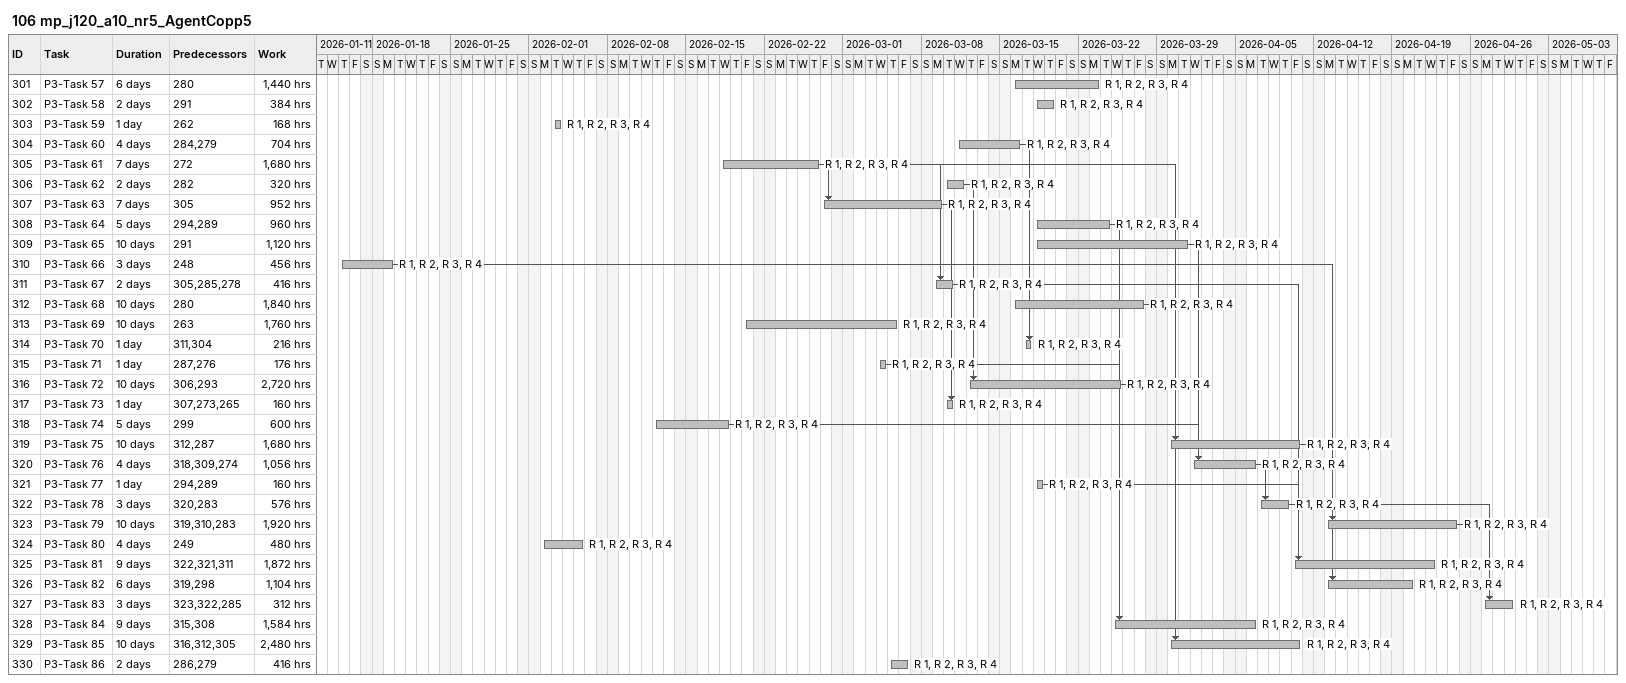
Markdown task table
106 mp_j120_a10_nr5_AgentCopp5

| ID | Task | Duration | Start | Finish | Predecessors | Resources | Work (h) |
|---|---|---|---|---|---|---|---|
| 301 | P3-Task 57 | 6d | 2026-03-16 | 2026-03-23 | 280 | R 1, R 2, R 3, R 4 | 1440 |
| 302 | P3-Task 58 | 2d | 2026-03-18 | 2026-03-19 | 291 | R 1, R 2, R 3, R 4 | 384 |
| 303 | P3-Task 59 | 1d | 2026-02-03 | 2026-02-03 | 262 | R 1, R 2, R 3, R 4 | 168 |
| 304 | P3-Task 60 | 4d | 2026-03-11 | 2026-03-16 | 284, 279 | R 1, R 2, R 3, R 4 | 704 |
| 305 | P3-Task 61 | 7d | 2026-02-18 | 2026-02-26 | 272 | R 1, R 2, R 3, R 4 | 1680 |
| 306 | P3-Task 62 | 2d | 2026-03-10 | 2026-03-11 | 282 | R 1, R 2, R 3, R 4 | 320 |
| 307 | P3-Task 63 | 7d | 2026-02-27 | 2026-03-09 | 305 | R 1, R 2, R 3, R 4 | 952 |
| 308 | P3-Task 64 | 5d | 2026-03-18 | 2026-03-24 | 294, 289 | R 1, R 2, R 3, R 4 | 960 |
| 309 | P3-Task 65 | 10d | 2026-03-18 | 2026-03-31 | 291 | R 1, R 2, R 3, R 4 | 1120 |
| 310 | P3-Task 66 | 3d | 2026-01-15 | 2026-01-19 | 248 | R 1, R 2, R 3, R 4 | 456 |
| 311 | P3-Task 67 | 2d | 2026-03-09 | 2026-03-10 | 305, 285, 278 | R 1, R 2, R 3, R 4 | 416 |
| 312 | P3-Task 68 | 10d | 2026-03-16 | 2026-03-27 | 280 | R 1, R 2, R 3, R 4 | 1840 |
| 313 | P3-Task 69 | 10d | 2026-02-20 | 2026-03-05 | 263 | R 1, R 2, R 3, R 4 | 1760 |
| 314 | P3-Task 70 | 1d | 2026-03-17 | 2026-03-17 | 311, 304 | R 1, R 2, R 3, R 4 | 216 |
| 315 | P3-Task 71 | 1d | 2026-03-04 | 2026-03-04 | 287, 276 | R 1, R 2, R 3, R 4 | 176 |
| 316 | P3-Task 72 | 10d | 2026-03-12 | 2026-03-25 | 306, 293 | R 1, R 2, R 3, R 4 | 2720 |
| 317 | P3-Task 73 | 1d | 2026-03-10 | 2026-03-10 | 307, 273, 265 | R 1, R 2, R 3, R 4 | 160 |
| 318 | P3-Task 74 | 5d | 2026-02-12 | 2026-02-18 | 299 | R 1, R 2, R 3, R 4 | 600 |
| 319 | P3-Task 75 | 10d | 2026-03-30 | 2026-04-10 | 312, 287 | R 1, R 2, R 3, R 4 | 1680 |
| 320 | P3-Task 76 | 4d | 2026-04-01 | 2026-04-06 | 318, 309, 274 | R 1, R 2, R 3, R 4 | 1056 |
| 321 | P3-Task 77 | 1d | 2026-03-18 | 2026-03-18 | 294, 289 | R 1, R 2, R 3, R 4 | 160 |
| 322 | P3-Task 78 | 3d | 2026-04-07 | 2026-04-09 | 320, 283 | R 1, R 2, R 3, R 4 | 576 |
| 323 | P3-Task 79 | 10d | 2026-04-13 | 2026-04-24 | 319, 310, 283 | R 1, R 2, R 3, R 4 | 1920 |
| 324 | P3-Task 80 | 4d | 2026-02-02 | 2026-02-05 | 249 | R 1, R 2, R 3, R 4 | 480 |
| 325 | P3-Task 81 | 9d | 2026-04-10 | 2026-04-22 | 322, 321, 311 | R 1, R 2, R 3, R 4 | 1872 |
| 326 | P3-Task 82 | 6d | 2026-04-13 | 2026-04-20 | 319, 298 | R 1, R 2, R 3, R 4 | 1104 |
| 327 | P3-Task 83 | 3d | 2026-04-27 | 2026-04-29 | 323, 322, 285 | R 1, R 2, R 3, R 4 | 312 |
| 328 | P3-Task 84 | 9d | 2026-03-25 | 2026-04-06 | 315, 308 | R 1, R 2, R 3, R 4 | 1584 |
| 329 | P3-Task 85 | 10d | 2026-03-30 | 2026-04-10 | 316, 312, 305 | R 1, R 2, R 3, R 4 | 2480 |
| 330 | P3-Task 86 | 2d | 2026-03-05 | 2026-03-06 | 286, 279 | R 1, R 2, R 3, R 4 | 416 |
